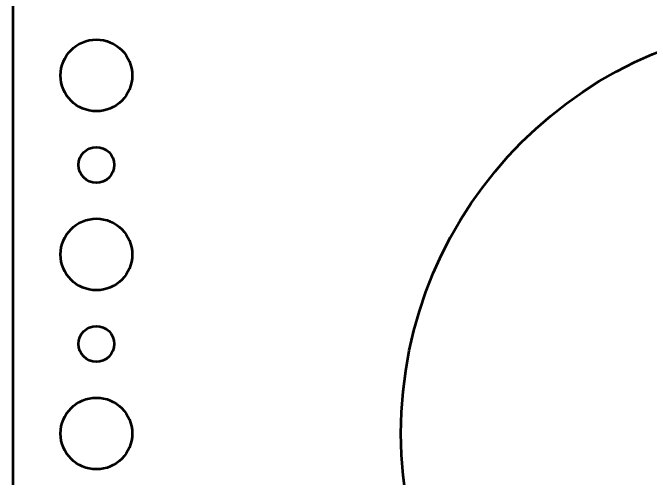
# Model space of a CAD drawing. Header units: centimetres. Extents: x -42.5 to 44.4, y -43.5 to 43.2.
# Drawn here: x -41.95 to -36.61, y -32.62 to -28.73 of the extents above; entities that cross this region are included whole.
import ezdxf

# ---------------------------------------------------------------- set-up
doc = ezdxf.new("R2010")
doc.units = ezdxf.units.CM
doc.header["$MEASUREMENT"] = 0
doc.layers.add('Layer 1', color=7, linetype='Continuous')

msp = doc.modelspace()

# ---------------------------------------------------------------- linework, layer by layer
at = {"layer": 'Layer 1', "lineweight": 53}
for centre, major_axis in [((-35.25, -32.25), (0, 3.45)), ((-41.25001, -29.25001), (0, 0.30001))]:
    msp.add_ellipse(centre, major_axis=major_axis, ratio=1, dxfattribs=at)
for points, knots in [([(-41.95, -42.95), (-41.95, -42.95), (-41.95, -14.05), (-41.95, -14.05), (-41.95, -14.05), (-41.95, -13.77386), (-41.72614, -13.55), (-41.45, -13.55), (-41.45, -13.55), (-41.45, -13.55), (-21.55, -13.55), (-21.55, -13.55), (-21.55, -13.55), (-21.27386, -13.55), (-21.05, -13.77386), (-21.05, -14.05), (-21.05, -14.05), (-21.05, -14.05), (-21.05, -42.95), (-21.05, -42.95), (-21.05, -42.95), (-21.05, -43.22614), (-21.27386, -43.45), (-21.55, -43.45), (-21.55, -43.45), (-21.55, -43.45), (-41.45, -43.45), (-41.45, -43.45), (-41.45, -43.45), (-41.72614, -43.45), (-41.95, -43.22614), (-41.95, -42.95)], [0, 0, 0, 0, 0.1111111, 0.1111111, 0.1111111, 0.1111111, 0.2222222, 0.2222222, 0.2222222, 0.2222222, 0.3333333, 0.3333333, 0.3333333, 0.3333333, 0.4444444, 0.4444444, 0.4444444, 0.4444444, 0.5555556, 0.5555556, 0.5555556, 0.5555556, 0.6666667, 0.6666667, 0.6666667, 0.6666667, 0.7777778, 0.7777778, 0.7777778, 0.7777778, 1, 1, 1, 1]), ([(-41.1, -30), (-41.1, -29.91716), (-41.16716, -29.85), (-41.25, -29.85), (-41.25, -29.85), (-41.33284, -29.85), (-41.4, -29.91716), (-41.4, -30), (-41.4, -30), (-41.4, -30.08284), (-41.33284, -30.15), (-41.25, -30.15), (-41.25, -30.15), (-41.16716, -30.15), (-41.1, -30.08284), (-41.1, -30)], [0, 0, 0, 0, 0.2, 0.2, 0.2, 0.2, 0.4, 0.4, 0.4, 0.4, 0.6, 0.6, 0.6, 0.6, 1, 1, 1, 1]), ([(-40.95, -30.75), (-40.95, -30.58431), (-41.08431, -30.45), (-41.25, -30.45), (-41.25, -30.45), (-41.41569, -30.45), (-41.55, -30.58431), (-41.55, -30.75), (-41.55, -30.75), (-41.55, -30.91569), (-41.41569, -31.05), (-41.25, -31.05), (-41.25, -31.05), (-41.08431, -31.05), (-40.95, -30.91569), (-40.95, -30.75)], [0, 0, 0, 0, 0.2, 0.2, 0.2, 0.2, 0.4, 0.4, 0.4, 0.4, 0.6, 0.6, 0.6, 0.6, 1, 1, 1, 1]), ([(-41.1, -31.5), (-41.1, -31.41716), (-41.16716, -31.35), (-41.25, -31.35), (-41.25, -31.35), (-41.33284, -31.35), (-41.4, -31.41716), (-41.4, -31.5), (-41.4, -31.5), (-41.4, -31.58284), (-41.33284, -31.65), (-41.25, -31.65), (-41.25, -31.65), (-41.16716, -31.65), (-41.1, -31.58284), (-41.1, -31.5)], [0, 0, 0, 0, 0.2, 0.2, 0.2, 0.2, 0.4, 0.4, 0.4, 0.4, 0.6, 0.6, 0.6, 0.6, 1, 1, 1, 1]), ([(-40.95, -32.25), (-40.95, -32.08431), (-41.08431, -31.95), (-41.25, -31.95), (-41.25, -31.95), (-41.41569, -31.95), (-41.55, -32.08431), (-41.55, -32.25), (-41.55, -32.25), (-41.55, -32.41569), (-41.41569, -32.55), (-41.25, -32.55), (-41.25, -32.55), (-41.08431, -32.55), (-40.95, -32.41569), (-40.95, -32.25)], [0, 0, 0, 0, 0.2, 0.2, 0.2, 0.2, 0.4, 0.4, 0.4, 0.4, 0.6, 0.6, 0.6, 0.6, 1, 1, 1, 1])]:
    msp.add_open_spline(points, degree=3, knots=knots, dxfattribs=at)

doc.saveas('drawing.dxf')
